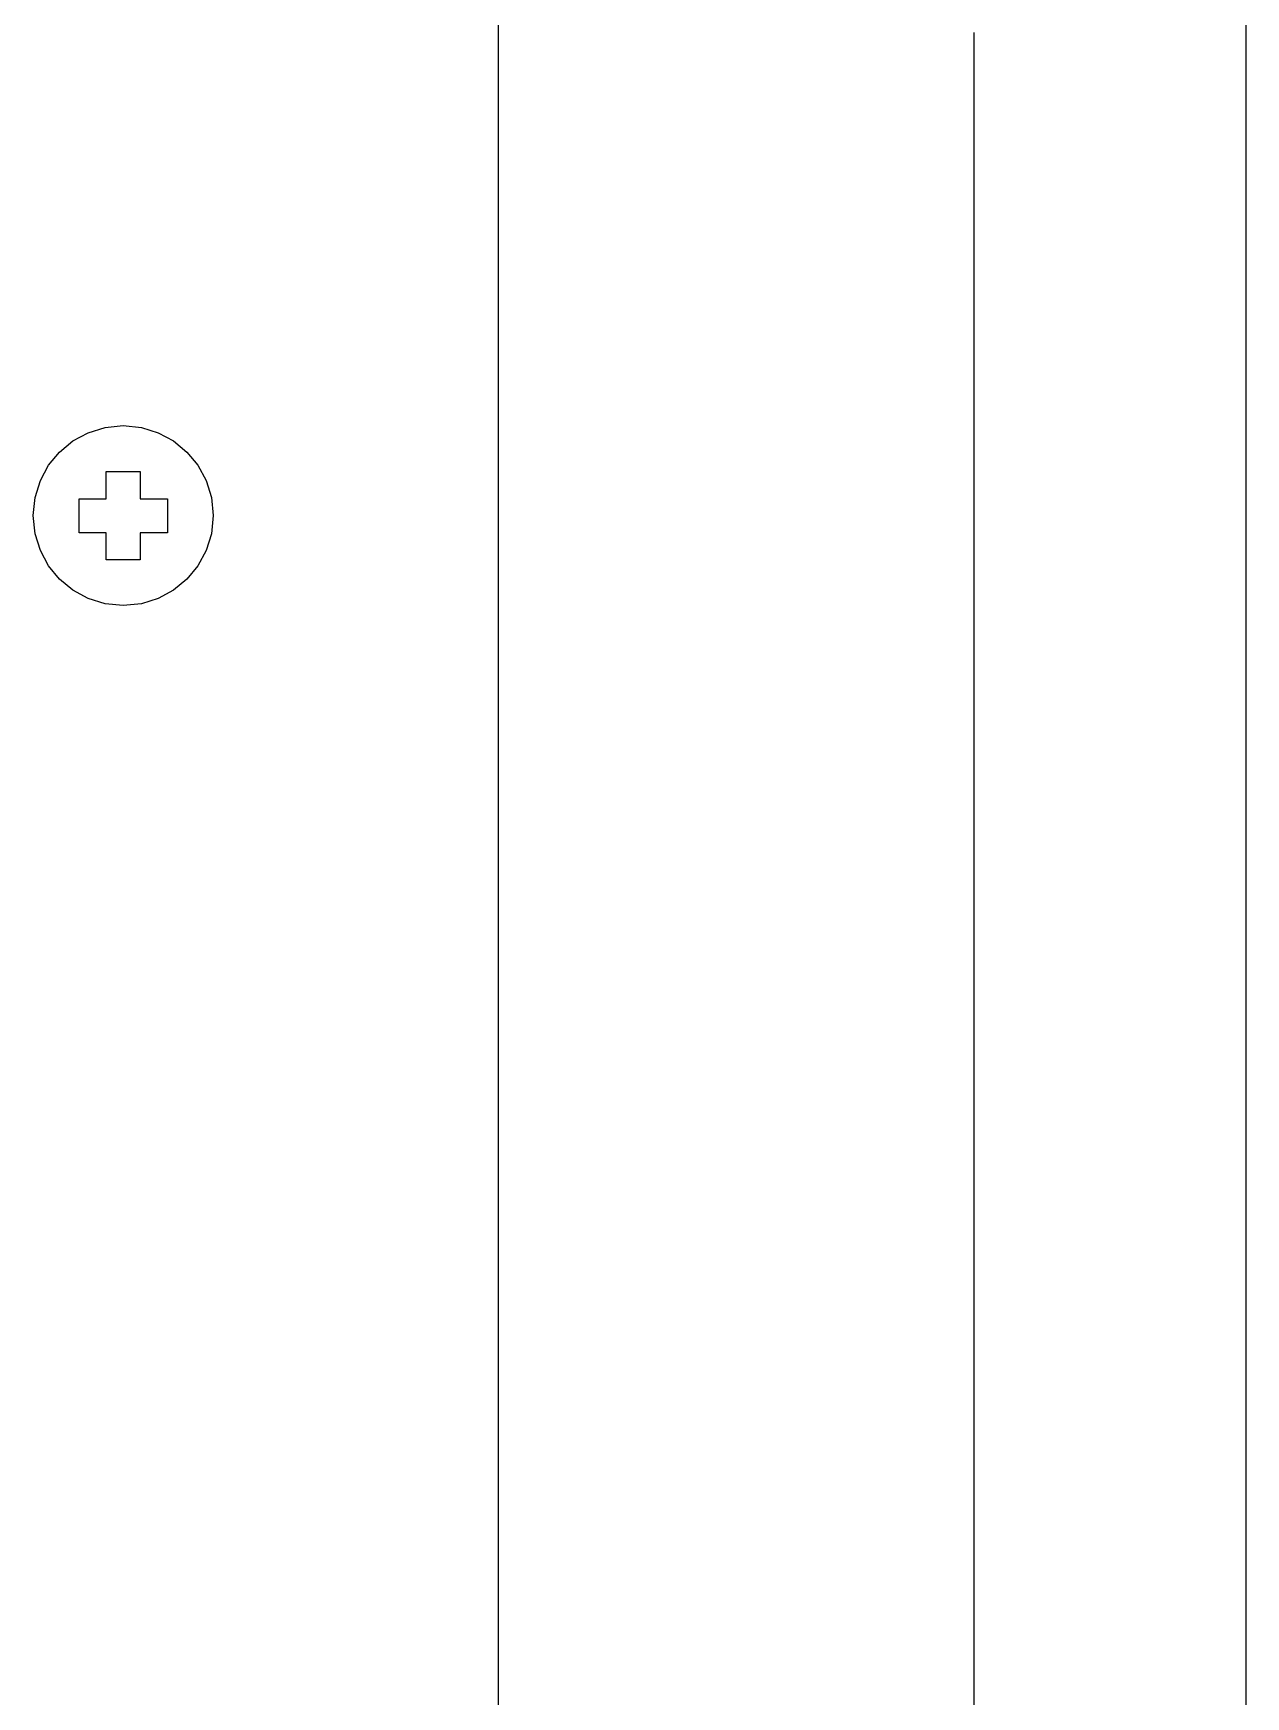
# Model space of a CAD drawing. Extents: x 1 to 47.7, y 0.2 to 35.
# Drawn here: x 20.215 to 22, y 11.136 to 13.585 of the extents above; entities that cross this region are included whole.
import ezdxf

# ---------------------------------------------------------------- set-up
doc = ezdxf.new("R2010")
doc.units = 0
doc.header["$MEASUREMENT"] = 0
for name, color, linetype in [('3_1__HORIZONTAL_RACK_MOUNT', 7, 'CONTINUOUS'), ('3_2__HORIZONTAL_PANEL_MOUN', 7, 'CONTINUOUS'), ('8_0_____DWG', 7, 'CONTINUOUS')]:
    doc.layers.add(name, color=color, linetype=linetype)

msp = doc.modelspace()

# ---------------------------------------------------------------- linework, layer by layer
at = {"layer": '3_1__HORIZONTAL_RACK_MOUNT'}
for points in [[(20.9, 10.9236), (20.9, 11.2194), (20.9, 11.5139), (20.9, 11.8058), (20.9, 11.9503), (20.9, 12.0937), (20.9, 12.2359), (20.9, 12.3765), (20.9, 12.5156), (20.9, 12.6528), (20.9, 12.7881), (20.9, 12.9213), (20.9, 13.0522), (20.9, 13.1807), (20.9, 13.3065), (20.9, 13.4297), (20.9, 13.5498), (20.9, 13.6669)], [(20.9, 10.9236), (20.9, 11.3187), (20.9, 11.5153), (20.9, 11.7107), (20.9, 11.9046), (20.9, 12.0965), (20.9, 12.1917), (20.9, 12.2862), (20.9, 12.38), (20.9, 12.4731), (20.9, 12.5654), (20.9, 12.657), (20.9, 12.7476), (20.9, 12.8373), (20.9, 12.9261), (20.9, 13.0138), (20.9, 13.1005), (20.9, 13.1861), (20.9, 13.2705), (20.9, 13.3537), (20.9, 13.4356), (20.9, 13.5163), (20.9, 13.5956)], [(21.6, 13.5855), (21.6, 13.4718), (21.6, 13.3552), (21.6, 13.2358), (21.6, 13.1137), (21.6, 12.989), (21.6, 12.862), (21.6, 12.7328), (21.6, 12.6015), (21.6, 12.4683), (21.6, 12.3334), (21.6, 12.1969), (21.6, 12.059), (21.6, 11.7796), (21.6, 11.4963), (21.6, 11.2106), (21.6, 10.9236)]]:
    msp.add_lwpolyline(points, dxfattribs=at)
at = {"layer": '3_2__HORIZONTAL_PANEL_MOUN'}
msp.add_lwpolyline([(22, 13.664), (22, 13.5655), (22, 13.4656), (22, 13.3644), (22, 13.262), (22, 13.1584), (22, 13.0537), (22, 12.948), (22, 12.8412), (22, 12.7334), (22, 12.6247), (22, 12.5152), (22, 12.405), (22, 12.2939), (22, 12.1822), (22, 12.0699), (22, 11.957), (22, 11.8436), (22, 11.6156), (22, 11.3861), (22, 10.925)], dxfattribs=at)
at = {"layer": '8_0_____DWG'}
msp.add_lwpolyline([(20.4804, 12.8745), (20.4777, 12.8478), (20.47, 12.8229), (20.4577, 12.8004), (20.4416, 12.7808), (20.422, 12.7646), (20.3995, 12.7524), (20.3746, 12.7447), (20.3479, 12.742), (20.3212, 12.7447), (20.2963, 12.7524), (20.2738, 12.7646), (20.2542, 12.7808), (20.2381, 12.8004), (20.2259, 12.8229), (20.2181, 12.8478), (20.2154, 12.8745), (20.2181, 12.9012), (20.2259, 12.926), (20.2381, 12.9485), (20.2542, 12.9681), (20.2738, 12.9843), (20.2963, 12.9965), (20.3212, 13.0042), (20.3479, 13.0069), (20.3746, 13.0042), (20.3995, 12.9965), (20.422, 12.9843), (20.4416, 12.9681), (20.4577, 12.9485), (20.47, 12.926), (20.4777, 12.9012)], close=True, dxfattribs=at)
msp.add_lwpolyline([(20.3229, 12.8993), (20.3229, 12.9396), (20.3729, 12.9396), (20.3729, 12.8993), (20.413, 12.8993), (20.413, 12.8493), (20.3729, 12.8493), (20.3729, 12.8094), (20.3229, 12.8094), (20.3229, 12.8493), (20.2828, 12.8493), (20.2828, 12.8993), (20.3229, 12.8993)], dxfattribs=at)

doc.saveas('drawing.dxf')
